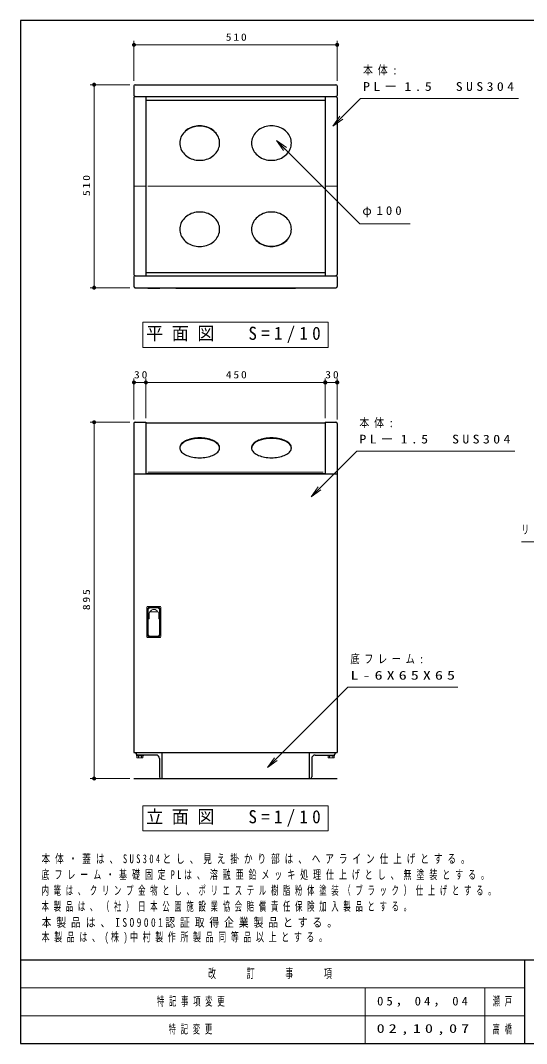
# Model space of a CAD drawing. Units: millimetres on the paper, scale 1:10. Extents: x -365 to 12, y -47 to 257.
# Drawn here: x -365 to -238, y 0 to 257 of the extents above; entities that cross this region are included whole.
import ezdxf

# ---------------------------------------------------------------- set-up
doc = ezdxf.new("R2010")
doc.units = ezdxf.units.MM
doc.layers.add('LY_1', color=7, linetype='Continuous', lineweight=13)
doc.layers.add('LY_2', color=7, linetype='Continuous', lineweight=13)
doc.styles.add('ＭＳ ゴシック', font='')
doc.styles.get('ＭＳ ゴシック').set_extended_font_data('MS Gothic')

# ---------------------------------------------------------------- blocks, each defined once
blk = doc.blocks.new('filled_dot')
at = {"color": 0, "linetype": 'Continuous', "lineweight": -2, "const_width": 1.25}
blk.add_lwpolyline([(-0.625, 0, 1), (0.625, 0, 1)], format="xyb", close=True, dxfattribs=at)

msp = doc.modelspace()

# ---------------------------------------------------------------- linework, layer by layer
at = {"layer": 'LY_1'}
for p, q in [((-336.517, 241.871), (-336.517, 251.871)), ((-285.517, 241.871), (-285.517, 251.871)), ((-336.517, 250.871), (-285.517, 250.871)), ((-337.517, 240.871), (-347.517, 240.871)), ((-346.517, 189.871), (-346.517, 240.871)), ((-286.612, 230.444), (-284.844, 232.919)), ((-286.612, 230.444), (-284.491, 232.566)), ((-284.137, 232.212), (-286.612, 230.444)), ((-298.975, 224.353), (-300.743, 226.828)), ((-300.743, 226.828), (-298.268, 225.06)), ((-300.743, 226.828), (-298.622, 224.707)), ((-336.517, 215.371), (-333.517, 215.371)), ((-333.017, 215.371), (-289.017, 215.371)), ((-288.517, 215.371), (-285.517, 215.371)), ((-337.517, 189.871), (-347.517, 189.871)), ((-333.267, 189.871), (-329.767, 189.871)), ((-333.267, 189.761), (-333.267, 189.871)), ((-333.267, 189.761), (-329.767, 189.761)), ((-333.017, 189.651), (-333.267, 189.761)), ((-333.017, 189.651), (-330.017, 189.651)), ((-330.017, 189.651), (-329.767, 189.761)), ((-329.767, 189.761), (-329.767, 189.871)), ((-287.767, 181.171), (-334.267, 181.171)), ((-334.267, 181.171), (-334.267, 174.871)), ((-287.767, 174.871), (-287.767, 181.171)), ((-334.267, 174.871), (-287.767, 174.871)), ((-336.517, 156.77), (-336.517, 167.07)), ((-333.517, 157.07), (-333.517, 167.07)), ((-288.517, 157.07), (-288.517, 167.07)), ((-285.517, 156.77), (-285.517, 167.07)), ((-336.517, 166.07), (-333.517, 166.07)), ((-333.517, 166.07), (-288.517, 166.07)), ((-288.517, 166.07), (-285.517, 166.07)), ((-337.517, 156.07), (-347.517, 156.07)), ((-346.517, 66.57), (-346.517, 156.07)), ((-333.017, 143.563), (-289.017, 143.563)), ((-292.062, 137.332), (-290.294, 139.807)), ((-292.062, 137.332), (-289.941, 139.454)), ((-289.587, 139.1), (-292.062, 137.332)), ((-333.267, 109.62), (-333.267, 102.22)), ((-333.067, 109.82), (-329.967, 109.82)), ((-333.017, 109.37), (-333.017, 102.47)), ((-332.917, 108.97), (-332.917, 102.87)), ((-332.817, 109.57), (-330.217, 109.57)), ((-332.717, 108.22), (-332.717, 106.67)), ((-332.517, 108.42), (-330.517, 108.42)), ((-332.417, 109.47), (-330.617, 109.47)), ((-330.317, 108.22), (-330.317, 106.67)), ((-330.117, 108.97), (-330.117, 102.87)), ((-330.017, 109.37), (-330.017, 102.47)), ((-329.767, 109.62), (-329.767, 102.22)), ((-332.917, 106.67), (-332.717, 106.67)), ((-330.317, 106.67), (-330.117, 106.67)), ((-333.067, 102.02), (-329.967, 102.02)), ((-332.817, 102.27), (-330.217, 102.27)), ((-332.417, 102.37), (-330.617, 102.37)), ((-335.867, 72.47), (-335.867, 72.31)), ((-334.167, 72.31), (-335.867, 72.31)), ((-335.767, 72.31), (-335.767, 71.76)), ((-335.417, 72.31), (-335.417, 71.76)), ((-334.617, 72.31), (-334.617, 71.76)), ((-334.267, 72.31), (-334.267, 71.76)), ((-334.167, 72.47), (-334.167, 72.31)), ((-287.867, 72.47), (-287.867, 72.31)), ((-287.867, 72.31), (-286.167, 72.31)), ((-287.767, 72.31), (-287.767, 71.76)), ((-287.417, 72.31), (-287.417, 71.76)), ((-286.617, 72.31), (-286.617, 71.76)), ((-286.267, 72.31), (-286.267, 71.76)), ((-286.167, 72.47), (-286.167, 72.31)), ((-334.267, 71.76), (-335.767, 71.76)), ((-303.026, 69.312), (-301.258, 71.787)), ((-303.026, 69.312), (-300.904, 71.434)), ((-300.551, 71.08), (-303.026, 69.312)), ((-287.767, 71.76), (-286.267, 71.76)), ((-337.517, 66.57), (-347.517, 66.57)), ((-287.767, 59.72), (-334.267, 59.72)), ((-334.267, 59.72), (-334.267, 53.42)), ((-287.767, 53.42), (-287.767, 59.72)), ((-334.267, 53.42), (-287.767, 53.42))]:
    msp.add_line(p, q, dxfattribs=at)
at = {"layer": 'LY_1', "color": 3, "lineweight": 25}
for p, q in [((-336.517, 240.571), (-336.517, 238.171)), ((-336.217, 240.871), (-285.817, 240.871)), ((-285.517, 240.571), (-285.517, 238.171)), ((-336.517, 237.571), (-336.517, 193.171)), ((-336.217, 237.871), (-285.817, 237.871)), ((-333.517, 237.871), (-333.517, 192.871)), ((-333.517, 237.018), (-288.517, 237.018)), ((-288.517, 237.871), (-288.517, 192.871)), ((-285.517, 237.571), (-285.517, 193.171)), ((-336.217, 192.871), (-285.817, 192.871)), ((-333.517, 193.725), (-288.517, 193.725)), ((-336.517, 192.571), (-336.517, 190.171)), ((-285.517, 192.571), (-285.517, 190.171)), ((-336.217, 189.871), (-285.817, 189.871)), ((-326.017, 189.871), (-326.017, 189.771)), ((-326.017, 189.771), (-296.017, 189.771)), ((-296.017, 189.871), (-296.017, 189.771)), ((-336.517, 155.77), (-336.517, 73.07)), ((-336.217, 156.07), (-333.517, 156.07)), ((-333.517, 156.07), (-333.517, 143.07)), ((-333.517, 155.897), (-288.517, 155.897)), ((-288.517, 156.07), (-288.517, 143.07)), ((-288.517, 156.07), (-285.817, 156.07)), ((-285.517, 155.77), (-285.517, 73.07)), ((-336.517, 143.07), (-285.517, 143.07)), ((-333.517, 143.174), (-288.517, 143.174)), ((-336.517, 73.07), (-285.517, 73.07)), ((-336.017, 73.07), (-336.017, 72.87)), ((-330.967, 72.47), (-335.617, 72.47)), ((-329.517, 73.07), (-329.517, 66.57)), ((-292.517, 73.07), (-292.517, 66.57)), ((-291.067, 72.47), (-286.417, 72.47)), ((-286.017, 73.07), (-286.017, 72.87)), ((-330.117, 71.62), (-330.117, 66.97)), ((-291.917, 71.62), (-291.917, 66.97)), ((-336.517, 66.57), (-285.517, 66.57))]:
    msp.add_line(p, q, dxfattribs=at)
at = {"layer": 'LY_1'}
for points in [[(-286.612, 230.444), (-279.659, 237.398), (-240.007, 237.398)], [(-315.017, 226.12), (-315.06, 226.685), (-315.188, 227.24), (-315.398, 227.776), (-315.687, 228.284), (-316.05, 228.755), (-316.482, 229.181), (-316.973, 229.554), (-317.517, 229.869), (-318.104, 230.119), (-318.723, 230.302), (-319.365, 230.412), (-320.017, 230.449), (-320.67, 230.412), (-321.311, 230.302), (-321.931, 230.119), (-322.517, 229.869), (-323.061, 229.554), (-323.553, 229.181), (-323.984, 228.755), (-324.347, 228.284), (-324.637, 227.776), (-324.847, 227.24), (-324.974, 226.685), (-325.017, 226.12)], [(-300.743, 226.828), (-279.864, 205.949), (-267.213, 205.949)], [(-307.017, 204.623), (-306.974, 204.058), (-306.847, 203.503), (-306.637, 202.966), (-306.347, 202.458), (-305.984, 201.988), (-305.553, 201.562), (-305.061, 201.188), (-304.517, 200.874), (-303.931, 200.623), (-303.311, 200.441), (-302.67, 200.331), (-302.017, 200.294), (-301.365, 200.331), (-300.723, 200.441), (-300.104, 200.623), (-299.517, 200.874), (-298.973, 201.188), (-298.482, 201.562), (-298.05, 201.988), (-297.687, 202.458), (-297.398, 202.966), (-297.188, 203.503), (-297.06, 204.058), (-297.017, 204.623)], [(-292.062, 137.332), (-280.579, 148.815), (-240.928, 148.815)], [(-200.402, 108.522), (-217.935, 126.055), (-239.226, 126.055)], [(-303.026, 69.312), (-282.848, 89.49), (-255.197, 89.49)]]:
    msp.add_lwpolyline(points, dxfattribs=at)
at = {"layer": 'LY_1', "color": 3, "lineweight": 25}
for points in [[(-325.017, 226.195), (-324.998, 225.817), (-324.941, 225.443), (-324.847, 225.074), (-324.716, 224.714), (-324.549, 224.365), (-324.347, 224.03), (-324.113, 223.712), (-323.847, 223.412), (-323.553, 223.133), (-323.231, 222.878), (-322.885, 222.648), (-322.517, 222.445), (-322.13, 222.271), (-321.727, 222.127), (-321.311, 222.013), (-320.885, 221.931), (-320.453, 221.882), (-320.017, 221.865), (-319.581, 221.882), (-319.149, 221.931), (-318.723, 222.013), (-318.307, 222.127), (-317.904, 222.271), (-317.517, 222.445), (-317.149, 222.648), (-316.803, 222.878), (-316.482, 223.133), (-316.187, 223.412), (-315.921, 223.712), (-315.687, 224.03), (-315.486, 224.365), (-315.319, 224.714), (-315.188, 225.074), (-315.093, 225.443), (-315.036, 225.817), (-315.017, 226.195), (-315.036, 226.572), (-315.093, 226.947), (-315.188, 227.315), (-315.319, 227.675), (-315.486, 228.024), (-315.687, 228.359), (-315.921, 228.678), (-316.187, 228.978), (-316.482, 229.256), (-316.803, 229.511), (-317.149, 229.741), (-317.517, 229.944), (-317.904, 230.118), (-318.307, 230.263), (-318.723, 230.377), (-319.149, 230.458), (-319.581, 230.508), (-320.017, 230.524), (-320.453, 230.508), (-320.885, 230.458), (-321.311, 230.377), (-321.727, 230.263), (-322.13, 230.118), (-322.517, 229.944), (-322.885, 229.741), (-323.231, 229.511), (-323.553, 229.256), (-323.847, 228.978), (-324.113, 228.678), (-324.347, 228.359), (-324.549, 228.024), (-324.716, 227.675), (-324.847, 227.315), (-324.941, 226.947), (-324.998, 226.572)], [(-297.017, 226.195), (-297.036, 226.572), (-297.093, 226.947), (-297.188, 227.315), (-297.319, 227.675), (-297.486, 228.024), (-297.687, 228.359), (-297.921, 228.678), (-298.187, 228.978), (-298.482, 229.256), (-298.803, 229.511), (-299.149, 229.741), (-299.517, 229.944), (-299.904, 230.118), (-300.307, 230.263), (-300.723, 230.377), (-301.149, 230.458), (-301.581, 230.508), (-302.017, 230.524), (-302.453, 230.508), (-302.885, 230.458), (-303.311, 230.377), (-303.727, 230.263), (-304.13, 230.118), (-304.517, 229.944), (-304.885, 229.741), (-305.231, 229.511), (-305.553, 229.256), (-305.847, 228.978), (-306.113, 228.678), (-306.347, 228.359), (-306.549, 228.024), (-306.716, 227.675), (-306.847, 227.315), (-306.941, 226.947), (-306.998, 226.572), (-307.017, 226.195), (-306.998, 225.817), (-306.941, 225.443), (-306.847, 225.074), (-306.716, 224.714), (-306.549, 224.365), (-306.347, 224.03), (-306.113, 223.712), (-305.847, 223.412), (-305.553, 223.133), (-305.231, 222.878), (-304.885, 222.648), (-304.517, 222.445), (-304.13, 222.271), (-303.727, 222.127), (-303.311, 222.013), (-302.885, 221.931), (-302.453, 221.882), (-302.017, 221.865), (-301.581, 221.882), (-301.149, 221.931), (-300.723, 222.013), (-300.307, 222.127), (-299.904, 222.271), (-299.517, 222.445), (-299.149, 222.648), (-298.803, 222.878), (-298.482, 223.133), (-298.187, 223.412), (-297.921, 223.712), (-297.687, 224.03), (-297.486, 224.365), (-297.319, 224.714), (-297.188, 225.074), (-297.093, 225.443), (-297.036, 225.817)], [(-325.017, 204.548), (-324.998, 204.171), (-324.941, 203.796), (-324.847, 203.428), (-324.716, 203.067), (-324.549, 202.718), (-324.347, 202.383), (-324.113, 202.065), (-323.847, 201.765), (-323.553, 201.487), (-323.231, 201.232), (-322.885, 201.002), (-322.517, 200.799), (-322.13, 200.624), (-321.727, 200.48), (-321.311, 200.366), (-320.885, 200.285), (-320.453, 200.235), (-320.017, 200.219), (-319.581, 200.235), (-319.149, 200.285), (-318.723, 200.366), (-318.307, 200.48), (-317.904, 200.624), (-317.517, 200.799), (-317.149, 201.002), (-316.803, 201.232), (-316.482, 201.487), (-316.187, 201.765), (-315.921, 202.065), (-315.687, 202.383), (-315.486, 202.718), (-315.319, 203.067), (-315.188, 203.428), (-315.093, 203.796), (-315.036, 204.171), (-315.017, 204.548), (-315.036, 204.925), (-315.093, 205.3), (-315.188, 205.669), (-315.319, 206.029), (-315.486, 206.378), (-315.687, 206.713), (-315.921, 207.031), (-316.187, 207.331), (-316.482, 207.609), (-316.803, 207.865), (-317.149, 208.094), (-317.517, 208.297), (-317.904, 208.472), (-318.307, 208.616), (-318.723, 208.73), (-319.149, 208.812), (-319.581, 208.861), (-320.017, 208.877), (-320.453, 208.861), (-320.885, 208.812), (-321.311, 208.73), (-321.727, 208.616), (-322.13, 208.472), (-322.517, 208.297), (-322.885, 208.094), (-323.231, 207.865), (-323.553, 207.609), (-323.847, 207.331), (-324.113, 207.031), (-324.347, 206.713), (-324.549, 206.378), (-324.716, 206.029), (-324.847, 205.669), (-324.941, 205.3), (-324.998, 204.925)], [(-297.017, 204.548), (-297.036, 204.925), (-297.093, 205.3), (-297.188, 205.669), (-297.319, 206.029), (-297.486, 206.378), (-297.687, 206.713), (-297.921, 207.031), (-298.187, 207.331), (-298.482, 207.609), (-298.803, 207.865), (-299.149, 208.094), (-299.517, 208.297), (-299.904, 208.472), (-300.307, 208.616), (-300.723, 208.73), (-301.149, 208.812), (-301.581, 208.861), (-302.017, 208.877), (-302.453, 208.861), (-302.885, 208.812), (-303.311, 208.73), (-303.727, 208.616), (-304.13, 208.472), (-304.517, 208.297), (-304.885, 208.094), (-305.231, 207.865), (-305.553, 207.609), (-305.847, 207.331), (-306.113, 207.031), (-306.347, 206.713), (-306.549, 206.378), (-306.716, 206.029), (-306.847, 205.669), (-306.941, 205.3), (-306.998, 204.925), (-307.017, 204.548), (-306.998, 204.171), (-306.941, 203.796), (-306.847, 203.428), (-306.716, 203.067), (-306.549, 202.718), (-306.347, 202.383), (-306.113, 202.065), (-305.847, 201.765), (-305.553, 201.487), (-305.231, 201.232), (-304.885, 201.002), (-304.517, 200.799), (-304.13, 200.624), (-303.727, 200.48), (-303.311, 200.366), (-302.885, 200.285), (-302.453, 200.235), (-302.017, 200.219), (-301.581, 200.235), (-301.149, 200.285), (-300.723, 200.366), (-300.307, 200.48), (-299.904, 200.624), (-299.517, 200.799), (-299.149, 201.002), (-298.803, 201.232), (-298.482, 201.487), (-298.187, 201.765), (-297.921, 202.065), (-297.687, 202.383), (-297.486, 202.718), (-297.319, 203.067), (-297.188, 203.428), (-297.093, 203.796), (-297.036, 204.171)], [(-325.017, 149.644), (-324.998, 149.426), (-324.941, 149.209), (-324.847, 148.996), (-324.716, 148.788), (-324.549, 148.586), (-324.347, 148.393), (-324.113, 148.209), (-323.847, 148.036), (-323.553, 147.875), (-323.231, 147.727), (-322.885, 147.595), (-322.517, 147.477), (-322.13, 147.377), (-321.727, 147.293), (-321.311, 147.227), (-320.885, 147.18), (-320.453, 147.152), (-320.017, 147.142), (-319.581, 147.152), (-319.149, 147.18), (-318.723, 147.227), (-318.307, 147.293), (-317.904, 147.377), (-317.517, 147.477), (-317.149, 147.595), (-316.803, 147.727), (-316.482, 147.875), (-316.187, 148.036), (-315.921, 148.209), (-315.687, 148.393), (-315.486, 148.586), (-315.319, 148.788), (-315.188, 148.996), (-315.093, 149.209), (-315.036, 149.426), (-315.017, 149.644), (-315.036, 149.862), (-315.093, 150.078), (-315.188, 150.291), (-315.319, 150.499), (-315.486, 150.701), (-315.687, 150.894), (-315.921, 151.078), (-316.187, 151.251), (-316.482, 151.412), (-316.803, 151.56), (-317.149, 151.693), (-317.517, 151.81), (-317.904, 151.911), (-318.307, 151.994), (-318.723, 152.06), (-319.149, 152.107), (-319.581, 152.135), (-320.017, 152.145), (-320.453, 152.135), (-320.885, 152.107), (-321.311, 152.06), (-321.727, 151.994), (-322.13, 151.911), (-322.517, 151.81), (-322.885, 151.693), (-323.231, 151.56), (-323.553, 151.412), (-323.847, 151.251), (-324.113, 151.078), (-324.347, 150.894), (-324.549, 150.701), (-324.716, 150.499), (-324.847, 150.291), (-324.941, 150.078), (-324.998, 149.862)], [(-297.017, 149.644), (-297.036, 149.862), (-297.093, 150.078), (-297.188, 150.291), (-297.319, 150.499), (-297.486, 150.701), (-297.687, 150.894), (-297.921, 151.078), (-298.187, 151.251), (-298.482, 151.412), (-298.803, 151.56), (-299.149, 151.693), (-299.517, 151.81), (-299.904, 151.911), (-300.307, 151.994), (-300.723, 152.06), (-301.149, 152.107), (-301.581, 152.135), (-302.017, 152.145), (-302.453, 152.135), (-302.885, 152.107), (-303.311, 152.06), (-303.727, 151.994), (-304.13, 151.911), (-304.517, 151.81), (-304.885, 151.693), (-305.231, 151.56), (-305.553, 151.412), (-305.847, 151.251), (-306.113, 151.078), (-306.347, 150.894), (-306.549, 150.701), (-306.716, 150.499), (-306.847, 150.291), (-306.941, 150.078), (-306.998, 149.862), (-307.017, 149.644), (-306.998, 149.426), (-306.941, 149.209), (-306.847, 148.996), (-306.716, 148.788), (-306.549, 148.586), (-306.347, 148.393), (-306.113, 148.209), (-305.847, 148.036), (-305.553, 147.875), (-305.231, 147.727), (-304.885, 147.595), (-304.517, 147.477), (-304.13, 147.377), (-303.727, 147.293), (-303.311, 147.227), (-302.885, 147.18), (-302.453, 147.152), (-302.017, 147.142), (-301.581, 147.152), (-301.149, 147.18), (-300.723, 147.227), (-300.307, 147.293), (-299.904, 147.377), (-299.517, 147.477), (-299.149, 147.595), (-298.803, 147.727), (-298.482, 147.875), (-298.187, 148.036), (-297.921, 148.209), (-297.687, 148.393), (-297.486, 148.586), (-297.319, 148.788), (-297.188, 148.996), (-297.093, 149.209), (-297.036, 149.426)]]:
    msp.add_lwpolyline(points, close=True, dxfattribs=at)
for points in [[(-315.017, 149.514), (-315.06, 149.84), (-315.188, 150.161), (-315.398, 150.471), (-315.687, 150.764), (-316.05, 151.036), (-316.482, 151.282), (-316.973, 151.498), (-317.517, 151.68), (-318.104, 151.825), (-318.723, 151.93), (-319.365, 151.994), (-320.017, 152.015), (-320.67, 151.994), (-321.311, 151.93), (-321.931, 151.825), (-322.517, 151.68), (-323.061, 151.498), (-323.553, 151.282), (-323.984, 151.036), (-324.347, 150.764), (-324.637, 150.471), (-324.847, 150.161), (-324.974, 149.84), (-325.017, 149.514)], [(-297.017, 149.514), (-297.06, 149.84), (-297.188, 150.161), (-297.398, 150.471), (-297.687, 150.764), (-298.05, 151.036), (-298.482, 151.282), (-298.973, 151.498), (-299.517, 151.68), (-300.104, 151.825), (-300.723, 151.93), (-301.365, 151.994), (-302.017, 152.015), (-302.67, 151.994), (-303.311, 151.93), (-303.931, 151.825), (-304.517, 151.68), (-305.061, 151.498), (-305.553, 151.282), (-305.984, 151.036), (-306.347, 150.764), (-306.637, 150.471), (-306.847, 150.161), (-306.974, 149.84), (-307.017, 149.514)]]:
    msp.add_lwpolyline(points, dxfattribs=at)
for centre, radius, start, end in [((-336.217, 240.571), 0.3, 90, 180), ((-285.817, 240.571), 0.3, 0, 90), ((-336.217, 238.171), 0.3, 179.99999, 270), ((-336.217, 237.571), 0.3, 90, 180), ((-285.817, 238.171), 0.3, 270, 0), ((-285.817, 237.571), 0.3, 0, 90), ((-336.217, 193.171), 0.3, 179.99999, 270), ((-336.217, 192.571), 0.3, 90, 180), ((-285.817, 193.171), 0.3, 270, 0), ((-285.817, 192.571), 0.3, 0, 90), ((-336.217, 190.171), 0.3, 179.99999, 270), ((-285.817, 190.171), 0.3, 270, 0), ((-336.217, 155.77), 0.3, 90, 180), ((-285.817, 155.77), 0.3, 0, 90), ((-335.617, 72.87), 0.4, 180.00001, 270), ((-330.967, 71.62), 0.85, 0, 90), ((-291.067, 71.62), 0.85, 90, 180), ((-286.417, 72.87), 0.4, 270, 0), ((-329.717, 66.97), 0.4, 180.00001, 270), ((-292.317, 66.97), 0.4, 270, 0)]:
    msp.add_arc(centre, radius, start, end, dxfattribs=at)
at = {"layer": 'LY_1'}
for centre, radius, start, end in [((-333.067, 109.62), 0.2, 89.99998, 179.99996), ((-332.817, 109.37), 0.2, 89.99998, 179.99996), ((-332.417, 108.97), 0.5, 89.99998, 179.99996), ((-332.517, 108.22), 0.2, 89.99998, 179.99996), ((-331.517, 108.07), 1, 20.48732, 159.5127), ((-330.617, 108.97), 0.5, 0, 89.99998), ((-330.517, 108.22), 0.2, 0, 89.99998), ((-330.217, 109.37), 0.2, 0, 89.99998), ((-329.967, 109.62), 0.2, 0, 89.99998), ((-332.417, 102.87), 0.5, 179.99998, 270.00002), ((-330.617, 102.87), 0.5, 270.00002, 0), ((-333.067, 102.22), 0.2, 179.99998, 270.00002), ((-332.817, 102.47), 0.2, 179.99998, 270.00002), ((-330.217, 102.47), 0.2, 270.00002, 0), ((-329.967, 102.22), 0.2, 270.00002, 0)]:
    msp.add_arc(centre, radius, start, end, dxfattribs=at)
at = {"layer": 'LY_2', "color": 20, "lineweight": 25}
for p, q in [((0, 257), (-365, 257)), ((-365, 257), (-365, 0)), ((-365, 21), (0, 21)), ((-365, 0), (0, 0))]:
    msp.add_line(p, q, dxfattribs=at)
at = {"layer": 'LY_2', "color": 3, "lineweight": 25}
msp.add_line((-238.5, 21), (-238.5, 0), dxfattribs=at)
at = {"layer": 'LY_2'}
for p, q in [((-365, 14), (-238.5, 14)), ((-278.5, 14), (-278.5, 0)), ((-248.5, 14), (-248.5, 0)), ((-365, 7), (-238.5, 7))]:
    msp.add_line(p, q, dxfattribs=at)

# ---------------------------------------------------------------- block references
at = {"layer": 'LY_1', "xscale": 0.4, "yscale": 0.4}
for p in [(-336.517, 250.871), (-336.517, 166.07)]:
    msp.add_blockref('filled_dot', p, dxfattribs=at)
at = {"layer": 'LY_1'}
for p, xscale, yscale, rotation in [((-285.517, 250.871), 0.4, 0.4, 180), ((-346.517, 240.871), 0.4, 0.4, 270), ((-346.517, 189.871), 0.4, 0.4, 90), ((-333.517, 166.07), 0.4, 0.4, 180), ((-288.517, 166.07), 0.431, 0.431, 180), ((-285.517, 166.07), 0.431, 0.431, 180), ((-346.517, 156.07), 0.4, 0.4, 270), ((-346.517, 66.57), 0.4, 0.4, 90)]:
    msp.add_blockref('filled_dot', p, dxfattribs=dict(at, xscale=xscale, yscale=yscale, rotation=rotation))

# ---------------------------------------------------------------- texts
at = {"layer": 'LY_1', "style": 'ＭＳ ゴシック'}
for s, insert, char_height, attachment_point in [('\\T1.33;\\W1.15;510', (-310.617, 251.871), 1.833, 8), ('\\T1.5;\\W0.8;本体:', (-279.007, 244.398), 2.199, 4), ('\\T1.5;\\W1.15;PL－1.5\u3000SUS304', (-279.007, 240.398), 2.199, 4), ('\\T1.5;\\W1.05;φ100', (-279.213, 208.949), 2.199, 4), ('\\T1.5;\\W0.95;平面図\u3000S=1/10', (-311.017, 178.021), 3.299, 5), ('\\T1.34;\\W1.15;30', (-334.589, 167.07), 1.833, 8), ('\\T1.33;\\W1.15;450', (-310.602, 167.07), 1.833, 8), ('\\T1.34;\\W1.15;30', (-286.589, 167.07), 1.833, 8), ('\\T1.5;\\W0.8;本体:', (-279.928, 155.815), 2.199, 4), ('\\T1.5;\\W1.15;PL－1.5\u3000SUS304', (-279.928, 151.815), 2.199, 4), ('\\T1.64;\\W0.6;リフトハンドル', (-239.226, 129.055), 2.199, 4), ('\\T1.5;\\W0.75;底フレーム:', (-282.197, 96.49), 2.199, 4), ('\\T1.5;\\W1.35;L-6X65X65', (-282.197, 92.49), 2.199, 4), ('\\T1.5;\\W0.95;立面図\u3000S=1/10', (-311.017, 56.57), 3.299, 5), ('\\T1.58;\\W0.7;本体・蓋は、SUS304とし、見え掛かり部は、ヘアライン仕上げとする。', (-359.706, 45.066), 2.199, 7), ('\\T1.62;\\W0.65;底フレーム・基礎固定PLは、溶融亜鉛メッキ処理仕上げとし、無塗装とする。', (-359.706, 41.066), 2.199, 7), ('\\T1.64;\\W0.6;内篭は、クリンプ金物とし、ポリエステル樹脂粉体塗装（ブラック）仕上げとする。', (-359.706, 37.066), 2.199, 7), ('\\T1.64;\\W0.6;本製品は、（社）日本公園施設業協会賠償責任保険加入製品とする。', (-359.706, 33.066), 2.199, 7), ('\\T1.5;\\W0.8;本製品は、ISO9001認証取得企業製品とする。', (-359.706, 29.066), 2.199, 7), ('\\T1.58;\\W0.65;本製品は、(株)中村製作所製品同等品以上とする。', (-359.706, 25.066), 2.199, 7), ('\\T1.64;\\W0.6;特記事項変更', (-330.75, 10.5), 2.199, 4), ('\\T1.5;\\W1.05;05，04，04', (-275.5, 10.5), 2.199, 4), ('\\T1.64;\\W0.6;瀬戸', (-246.5, 10.5), 2.199, 4), ('\\T1.64;\\W0.6;特記変更', (-321.75, 3.5), 2.199, 5), ('\\T1.5;\\W1.35;02,10,07', (-263.5, 3.5), 2.199, 5), ('\\T1.64;\\W0.6;高橋', (-243.5, 3.5), 2.199, 5)]:
    msp.add_mtext(s, dxfattribs=dict(at, insert=insert, char_height=char_height, attachment_point=attachment_point))
at = {"layer": 'LY_1', "char_height": 1.833, "attachment_point": 8, "rotation": 90, "style": 'ＭＳ ゴシック'}
for s, insert in [('\\T1.33;\\W1.15;510', (-347.517, 215.771)), ('\\T1.33;\\W1.15;895', (-347.517, 111.737))]:
    msp.add_mtext(s, dxfattribs=dict(at, insert=insert))
at = {"layer": 'LY_2', "insert": (-301.75, 17.5), "char_height": 2.346, "attachment_point": 5, "style": 'ＭＳ ゴシック'}
msp.add_mtext('\\T1.64;\\W0.6;改\u3000\u3000訂\u3000\u3000事\u3000\u3000項', dxfattribs=at)

doc.saveas('drawing.dxf')
